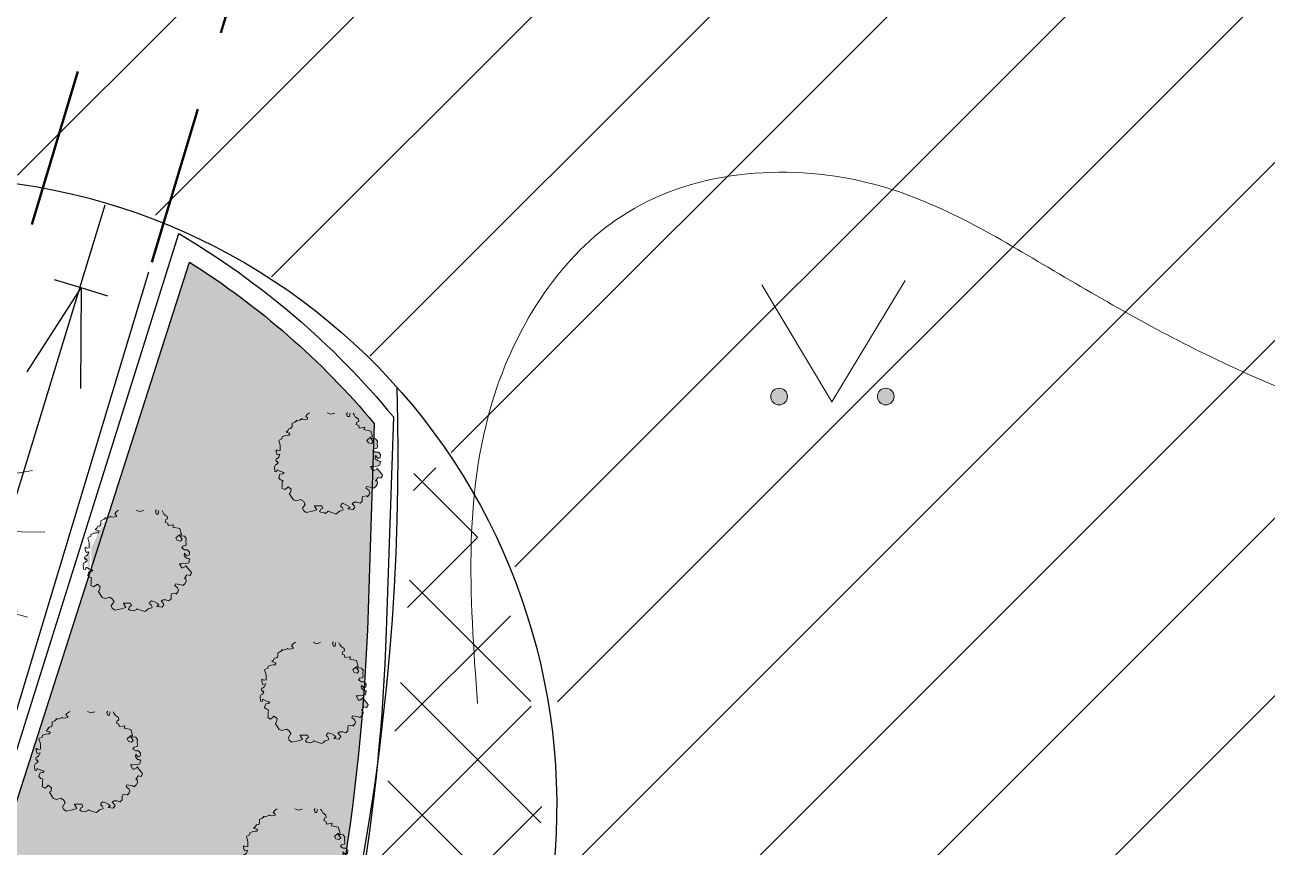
# Model space of a CAD drawing. Header units: millimetres. Extents: x 5637 to 6048, y 3385 to 3927.
# Drawn here: x 5829.9 to 5839.78, y 3687.51 to 3694.05 of the extents above; entities that cross this region are included whole.
import ezdxf

# ---------------------------------------------------------------- set-up
doc = ezdxf.new("R2010")
doc.units = ezdxf.units.MM
doc.linetypes.add('DASHEDX2', pattern=[38.099999999999994, 25.4, -12.7])
doc.layers.add('Contour Lines', color=253, linetype='Continuous')
doc.layers.add('trees old', color=116, linetype='Continuous')
doc.layers.add('dr', color=7, linetype='Continuous', lineweight=30, true_color=0x424d8a)
for name, color, linetype, lineweight in [('hatch', 253, 'Continuous', 13), ('road', 19, 'Continuous', 30), ('trees new', 7, 'Continuous', 20)]:
    doc.layers.add(name, color=color, linetype=linetype, lineweight=lineweight)
doc.layers.add('plants1', color=7, linetype='Continuous', true_color=0x89ee5d)
doc.styles.get("Standard").update_dxf_attribs({"font": 'arial.ttf'})
pattern_1 = [(45, (2816.368087035456, -1263.747613335156), (-0.7071067811865475, 0.7071067811865476), [])]
pattern_2 = [(45, (2816.368087035456, -1263.747613335156), (-0.4419417382415922, 0.4419417382415922), []), (135, (2816.368087035456, -1263.747613335156), (-0.4419417382415922, -0.4419417382415922), [])]

# ---------------------------------------------------------------- blocks, each defined once
blk = doc.blocks.new('LCCNDP03')
at = {"color": 0}
for p in [(-0.0941751509123514, 0.5128784620990025), (0.119837374692379, 0.4960964139100846), (0.0007915872735804, 0.4899971324113929), (-0.1994896073190609, 0.4570397120349153), (-0.2952287694253319, 0.4376425614932206), (0.1962364012408484, 0.4352242088211266), (0.3067061931372375, 0.390441111392233), (-0.3152544819004565, 0.3610872141856145), (-0.4456491639610089, 0.2844867481368467), (0.3595001270691278, 0.2487258862096324), (0.4314149981544166, 0.2157107127538929), (-0.4705690274628124, 0.1679187373448369), (0.4764629422540765, 0.1310953005600707), (0.4338925313630872, 0.118057763801267), (-0.517249895241699, 0.0821100361930354), (0.4193711094563325, 0.064961420040513), (0.3339119321707407, 0.0486862818925041), (-0.4714773766998394, 0.0175606217274055), (0.4705953019077249, 0.0046469734358623), (-0.4905711914897666, -0.0340680491030966), (-0.4712799069863431, -0.1761685817721464), (-0.4676683679159482, -0.0781118685833377), (-0.4628155689620077, -0.2111269056181172), (-0.4459991334934668, -0.1348815446400125), (-0.3882968937084545, -0.237748652367266), (-0.3872912133652001, -0.3189107721435661), (-0.3743246420984063, -0.2909921458655265), (-0.3570256608371792, -0.0707041204656087), (-0.3233525609246296, -0.3743233138086575), (-0.2864437703688139, -0.403474850880221), (-0.2445648689270679, -0.3669578571890359), (-0.2439169604046606, -0.2444040890545532), (-0.2094000358191786, -0.4093079212675262), (-0.1672386251801634, -0.2943989342098644), (-0.1671458265548045, -0.4590562396109714), (-0.1279863683850053, -0.4632898753342589), (-0.1108995019980873, -0.3119721348417368), (-0.08023342278687699, -0.3228444328238856), (-0.0596932460784674, -0.4233173872062018), (-0.0375273396449257, -0.4818671585463906), (-0.0099251735374835, -0.4468382794196143), (0.4879770195426369, -1.04437674871e-05), (0.3186093146922833, -0.0048017979568259), (0.0382107464274312, -0.3169939738405895), (0.1754728465708589, -0.2585285916331728), (0.1867214621912103, -0.3965506157046871), (0.1316759119197159, -0.3962663442410841), (0.0866744268223732, -0.4613556421367818), (0.275166018595328, -0.1475314903010605), (0.3436913544204892, -0.2678680551191328), (0.2936830052559006, -0.2908736724503311), (0.2804057348185573, -0.3688830593935564), (0.4315707900071544, -0.08490370540508001), (0.3959704277492356, -0.1268883171343961), (0.4169053256706923, -0.2032000489358586), (0.0111693860150655, -0.3278020711744575), (0.1007408508560859, -0.3089339944008526), (0.1823768244311179, -0.2675260307542213), (0.0935784046826321, -0.470353081257793), (0.2505139500508365, -0.206400064527222), (0.2172367666144005, -0.4252986730845691), (0.3005087952061478, -0.129721729302762), (0.3250206331398495, -0.3497743174877615), (0.3289542938201689, -0.0427165269094385), (0.4095847118765044, -0.2489268744914125), (0.4651661006072546, -0.1296289306774031)]:
    blk.add_line(p, (-0.0090029059731876, -0.0058595536021218), dxfattribs=at)
at = {"color": 0, "flags": 1}
for tag, p in [('SIZE', (0, 0)), ('ITEM', (0, -0.0700688742732072))]:
    blk.add_attdef(tag, p, '', height=0.0408735099927135, dxfattribs=at)
blk = doc.blocks.new('кк')
at = {"layer": 'trees new', "lineweight": 20}
h = blk.add_hatch(color=20, dxfattribs=at)
h.set_gradient(color1=(244, 26, 106), rotation=224.99999999999997, one_color=1, tint=1, name='SPHERICAL')
h.paths.add_polyline_path([(2711.980652448096, 4656.481864004756), (2711.988899109607, 4656.470868456075), (2711.999894658289, 4656.459872907395), (2712.016387981313, 4656.465370681735), (2712.019136868483, 4656.490110666267), (2712.00264354546, 4656.509352876457), (2711.980652448096, 4656.509352876457), (2711.958661350732, 4656.523097312309), (2711.966908012243, 4656.53684174816), (2711.991647996778, 4656.542339522498), (2711.994396883949, 4656.55608395835), (2711.991647996778, 4656.578075055711), (2711.994396883949, 4656.597317265901), (2711.980652448096, 4656.616559476093), (2711.961410237902, 4656.619308363263), (2711.942168027708, 4656.619308363263), (2711.961410237902, 4656.591819491562), (2711.94766580205, 4656.578075055711), (2711.922925817515, 4656.583572830052), (2711.911930268832, 4656.602815040241), (2711.939419140538, 4656.627555024773), (2711.955912463561, 4656.630303911943), (2711.94199968958, 4656.677807716138), (2711.887884116768, 4656.688780555493), (2711.893381891109, 4656.708022765685), (2711.84967892133, 4656.701213618474), (2711.846908070095, 4656.720609577121), (2711.826714766546, 4656.72926385007), (2711.832212540887, 4656.748506060258), (2711.845956976739, 4656.754003834598), (2711.843208089569, 4656.773246044791), (2711.818468105035, 4656.789739367812), (2711.810221443522, 4656.806232690833), (2711.801974782011, 4656.819977126683), (2711.777234797476, 4656.819977126683), (2711.774485910306, 4656.814479352341), (2711.771737023135, 4656.792488254981), (2711.757992587283, 4656.792488254981), (2711.755243700112, 4656.797986029322), (2711.749745925772, 4656.814479352341), (2711.757992587283, 4656.825474901022), (2711.74424815143, 4656.841968224044), (2711.719508166896, 4656.847465998384), (2711.711261505383, 4656.841968224044), (2711.700265956701, 4656.844717111215), (2711.686521520849, 4656.858461547065), (2711.667279310655, 4656.855712659895), (2711.656283761972, 4656.819977126683), (2711.623297115926, 4656.811730465172), (2711.595808244221, 4656.822726013852), (2711.59031046988, 4656.830972675363), (2711.560072711004, 4656.847465998384), (2711.546328275151, 4656.847465998384), (2711.529834952128, 4656.844717111215), (2711.529834952128, 4656.841968224044), (2711.540830500811, 4656.825474901022), (2711.543579387981, 4656.822726013852), (2711.518839403446, 4656.828223788194), (2711.510592741935, 4656.830972675363), (2711.496848306081, 4656.828223788194), (2711.483103870229, 4656.830972675363), (2711.477606095888, 4656.825474901022), (2711.463861660035, 4656.822726013852), (2711.458363885694, 4656.822726013852), (2711.455614998524, 4656.822726013852), (2711.4391216755, 4656.811730465172), (2711.433623901161, 4656.806232690833), (2711.425377239649, 4656.792488254981), (2711.4391216755, 4656.781492706301), (2711.4391216755, 4656.773246044791), (2711.411632803796, 4656.767748270451), (2711.392390593601, 4656.77049715762), (2711.395139480773, 4656.775994931961), (2711.375897270578, 4656.764999383279), (2711.356655060384, 4656.75950160894), (2711.348408398873, 4656.764999383279), (2711.348408398873, 4656.756752721769), (2711.33741285019, 4656.748506060258), (2711.33191507585, 4656.745757173089), (2711.315421752826, 4656.737510511578), (2711.315421752826, 4656.723766075729), (2711.315421752826, 4656.712770527049), (2711.312672865656, 4656.704523865537), (2711.304426204144, 4656.699026091197), (2711.290681768292, 4656.696277204027), (2711.279686219609, 4656.677034993836), (2711.268690670928, 4656.668788332324), (2711.293430655462, 4656.660541670816), (2711.298928429803, 4656.655043896475), (2711.296179542634, 4656.644048347795), (2711.282435106781, 4656.644048347795), (2711.265941783758, 4656.641299460623), (2711.238452912051, 4656.633052799114), (2711.238452912051, 4656.630303911944), (2711.235704024881, 4656.616559476093), (2711.213712927517, 4656.605563927413), (2711.210964040346, 4656.600066153072), (2711.219210701858, 4656.575326168542), (2711.221959589028, 4656.55883284552), (2711.221959589028, 4656.525846199477), (2711.221959589028, 4656.523097312309), (2711.205466266005, 4656.520348425138), (2711.188972942981, 4656.528595086649), (2711.188972942981, 4656.512101763628), (2711.191721830152, 4656.503855102118), (2711.197219604494, 4656.487361779097), (2711.219210701858, 4656.492859553437), (2711.210964040346, 4656.470868456075), (2711.199968491664, 4656.459872907395), (2711.188972942981, 4656.457124020226), (2711.186224055811, 4656.443379584373), (2711.191721830152, 4656.432384035694), (2711.197219604494, 4656.437881810034), (2711.205466266005, 4656.424137374184), (2711.191721830152, 4656.410392938332), (2711.18347516864, 4656.407644051163), (2711.175228507129, 4656.391150728143), (2711.1779773943, 4656.35541519493), (2711.191721830152, 4656.352666307761), (2711.197219604494, 4656.369159630782), (2711.224708476199, 4656.35541519493), (2711.252197347905, 4656.347168533421), (2711.241201799222, 4656.336172984738), (2711.219210701858, 4656.333424097569), (2711.210964040346, 4656.305935225867), (2711.210964040346, 4656.303186338699), (2711.224708476199, 4656.289441902847), (2711.243950686392, 4656.283944128507), (2711.238452912051, 4656.272948579826), (2711.238452912051, 4656.239961933784), (2711.235704024881, 4656.223468610764), (2711.257695122246, 4656.212473062084), (2711.276937332439, 4656.226217497934), (2711.285183993951, 4656.234464159443), (2711.309923978485, 4656.215221949255), (2711.304426204144, 4656.184984190382), (2711.293430655462, 4656.179486416042), (2711.318170639997, 4656.14100199566), (2711.326417301509, 4656.130006446979), (2711.351157286044, 4656.121759785468), (2711.38414393209, 4656.132755334149), (2711.406135029454, 4656.119010898299), (2711.419879465307, 4656.097019800937), (2711.397888367942, 4656.061284267726), (2711.406135029454, 4656.044790944704), (2711.428126126818, 4656.028297621683), (2711.477606095888, 4656.039293170365), (2711.513341629105, 4656.050288719045), (2711.493885937492, 4656.080526477916), (2711.494099418911, 4656.083275365086), (2711.551826049492, 4656.083275365086), (2711.560072711004, 4656.064033154897), (2711.543579387981, 4656.055786493385), (2711.535332726469, 4656.036544283194), (2711.549077162322, 4656.028297621683), (2711.571068259687, 4656.025548734515), (2711.579314921198, 4656.022799847344), (2711.598557131392, 4656.033795396024), (2711.604054905733, 4656.039293170365), (2711.623297115926, 4656.031046508855), (2711.63979043895, 4656.025548734515), (2711.664530423484, 4656.017302073002), (2711.678274859337, 4656.025548734515), (2711.69201929519, 4656.039293170365), (2711.700265956701, 4656.042042057534), (2711.719508166896, 4656.047539831876), (2711.722257054065, 4656.053037606215), (2711.714010392554, 4656.069530929236), (2711.700265956701, 4656.080526477916), (2711.705763731043, 4656.091522026598), (2711.716759279724, 4656.102517575277), (2711.741499264259, 4656.094270913768), (2711.760741474453, 4656.083275365086), (2711.777234797476, 4656.072279816406), (2711.760741474453, 4656.058535380556), (2711.801974782011, 4656.053037606215), (2711.815719217864, 4656.072279816406), (2711.810221443522, 4656.083275365086), (2711.7937281205, 4656.099768688107), (2711.810221443522, 4656.110764236788), (2711.832212540887, 4656.110764236788), (2711.856952525422, 4656.102517575277), (2711.873445848445, 4656.119010898299), (2711.873445848445, 4656.149248657168), (2711.876194735615, 4656.157495318681), (2711.911930268832, 4656.162993093022), (2711.914679156004, 4656.15474643151), (2711.928423591855, 4656.1739886417), (2711.933921366197, 4656.187733077551), (2711.925674704685, 4656.206975287743), (2711.90368360732, 4656.223468610764), (2711.909181381662, 4656.237213046614), (2711.955912463561, 4656.228966385103), (2711.966908012243, 4656.223468610764), (2711.983401335266, 4656.237213046614), (2711.994396883949, 4656.256455256804), (2711.991647996778, 4656.281195241336), (2711.980652448096, 4656.281195241336), (2711.999894658289, 4656.308684113038), (2712.021885755654, 4656.303186338699), (2712.032881304336, 4656.316930774547), (2712.035630191506, 4656.327926323228), (2712.021885755655, 4656.34441964625), (2712.00539243263, 4656.363661856441), (2711.994396883949, 4656.377406292291), (2711.991647996778, 4656.382904066631), (2711.988899109607, 4656.374657405122), (2711.966908012243, 4656.363661856441), (2711.958661350732, 4656.363661856441), (2711.939419140538, 4656.396648502481), (2711.955912463561, 4656.396648502481), (2711.991647996778, 4656.399397389652), (2712.013639094142, 4656.404895163992), (2712.016387981313, 4656.415890712673), (2712.016387981313, 4656.432384035694), (2712.024634642824, 4656.435132922864), (2712.00264354546, 4656.440630697205), (2711.997145771119, 4656.440630697205), (2711.980652448096, 4656.457124020226), (2711.977903560926, 4656.465370681735)])
edge = h.paths.add_edge_path()
edge.add_line((2711.243950686392, 4656.283944128507), (2711.238452912051, 4656.272948579826))
edge.add_line((2711.238452912051, 4656.272948579826), (2711.238452912051, 4656.239961933784))
edge.add_line((2711.529834952128, 4656.844717111215), (2711.529834952128, 4656.841968224044))
edge.add_line((2711.546328275151, 4656.847465998384), (2711.529834952128, 4656.844717111214))
edge.add_line((2711.560072711004, 4656.847465998384), (2711.546328275152, 4656.847465998384))
edge.add_line((2711.59031046988, 4656.830972675363), (2711.560072711004, 4656.847465998384))
edge.add_line((2711.595808244221, 4656.822726013852), (2711.59031046988, 4656.830972675364))
edge.add_line((2711.623297115926, 4656.811730465172), (2711.595808244221, 4656.822726013852))
edge.add_line((2711.510592741935, 4656.830972675363), (2711.496848306082, 4656.828223788193))
edge.add_line((2711.518839403446, 4656.828223788194), (2711.510592741935, 4656.830972675364))
edge.add_line((2711.543579387981, 4656.822726013852), (2711.518839403446, 4656.828223788194))
edge.add_line((2711.540830500811, 4656.825474901022), (2711.543579387981, 4656.822726013852))
edge.add_line((2711.529834952128, 4656.841968224044), (2711.540830500811, 4656.825474901022))
edge.add_line((2711.455614998524, 4656.822726013852), (2711.4391216755, 4656.811730465172))
edge.add_line((2711.4391216755, 4656.811730465172), (2711.433623901161, 4656.806232690833))
edge.add_line((2711.433623901161, 4656.806232690833), (2711.425377239649, 4656.792488254982))
edge.add_line((2711.425377239649, 4656.792488254981), (2711.4391216755, 4656.781492706301))
edge.add_line((2711.4391216755, 4656.781492706301), (2711.4391216755, 4656.773246044791))
edge.add_line((2711.4391216755, 4656.773246044791), (2711.411632803796, 4656.767748270451))
edge.add_line((2711.411632803796, 4656.767748270451), (2711.392390593602, 4656.77049715762))
edge.add_line((2711.392390593601, 4656.77049715762), (2711.395139480773, 4656.775994931961))
edge.add_line((2711.395139480773, 4656.775994931961), (2711.375897270578, 4656.764999383279))
edge.add_line((2711.375897270578, 4656.764999383279), (2711.356655060384, 4656.75950160894))
edge.add_line((2711.348408398873, 4656.764999383279), (2711.348408398873, 4656.756752721769))
edge.add_line((2711.348408398873, 4656.756752721769), (2711.33741285019, 4656.74850606026))
edge.add_line((2711.33741285019, 4656.748506060258), (2711.331915075849, 4656.745757173089))
edge.add_line((2711.33191507585, 4656.745757173089), (2711.315421752826, 4656.73751051158))
edge.add_line((2711.315421752826, 4656.737510511578), (2711.315421752826, 4656.723766075728))
edge.add_line((2711.315421752826, 4656.723766075729), (2711.315421752826, 4656.712770527049))
edge.add_line((2711.315421752826, 4656.712770527049), (2711.312672865656, 4656.704523865537))
edge.add_line((2711.312672865656, 4656.704523865537), (2711.304426204144, 4656.699026091197))
edge.add_line((2711.304426204144, 4656.699026091197), (2711.290681768292, 4656.696277204027))
edge.add_line((2711.290681768292, 4656.696277204027), (2711.279686219609, 4656.677034993836))
edge.add_line((2711.279686219609, 4656.677034993836), (2711.268690670928, 4656.668788332324))
edge.add_line((2711.477606095888, 4656.825474901022), (2711.463861660035, 4656.822726013852))
edge.add_line((2711.463861660035, 4656.822726013852), (2711.458363885694, 4656.822726013852))
edge.add_line((2711.458363885694, 4656.822726013852), (2711.455614998524, 4656.822726013852))
edge.add_line((2711.356655060384, 4656.75950160894), (2711.348408398873, 4656.764999383279))
edge.add_line((2711.483103870229, 4656.830972675363), (2711.477606095888, 4656.825474901022))
edge.add_line((2711.293430655462, 4656.660541670816), (2711.298928429803, 4656.655043896475))
edge.add_line((2711.268690670928, 4656.668788332324), (2711.293430655462, 4656.660541670816))
edge.add_line((2711.282435106781, 4656.644048347795), (2711.265941783758, 4656.641299460623))
edge.add_line((2711.296179542634, 4656.644048347795), (2711.282435106781, 4656.644048347795))
edge.add_line((2711.298928429803, 4656.655043896475), (2711.296179542634, 4656.644048347795))
edge.add_line((2711.18347516864, 4656.407644051163), (2711.175228507129, 4656.391150728143))
edge.add_line((2711.175228507129, 4656.391150728143), (2711.1779773943, 4656.355415194931))
edge.add_line((2711.191721830152, 4656.410392938332), (2711.18347516864, 4656.407644051163))
edge.add_line((2711.1779773943, 4656.35541519493), (2711.191721830152, 4656.35266630776))
edge.add_line((2711.191721830152, 4656.352666307761), (2711.197219604494, 4656.369159630782))
edge.add_line((2711.197219604494, 4656.369159630782), (2711.224708476199, 4656.355415194931))
edge.add_line((2711.241201799222, 4656.336172984738), (2711.219210701858, 4656.333424097569))
edge.add_line((2711.219210701858, 4656.333424097569), (2711.210964040346, 4656.305935225867))
edge.add_line((2711.210964040346, 4656.305935225867), (2711.210964040346, 4656.303186338699))
edge.add_line((2711.210964040346, 4656.303186338699), (2711.224708476199, 4656.289441902847))
edge.add_line((2711.205466266005, 4656.424137374184), (2711.191721830152, 4656.410392938332))
edge.add_line((2711.197219604494, 4656.437881810034), (2711.205466266005, 4656.424137374182))
edge.add_line((2711.191721830152, 4656.432384035694), (2711.197219604494, 4656.437881810034))
edge.add_line((2711.186224055811, 4656.443379584373), (2711.191721830152, 4656.432384035694))
edge.add_line((2711.188972942981, 4656.457124020226), (2711.186224055811, 4656.443379584375))
edge.add_line((2711.199968491664, 4656.459872907395), (2711.188972942981, 4656.457124020223))
edge.add_line((2711.210964040346, 4656.470868456075), (2711.199968491664, 4656.459872907395))
edge.add_line((2711.219210701858, 4656.492859553437), (2711.210964040346, 4656.470868456075))
edge.add_line((2711.197219604494, 4656.487361779097), (2711.219210701858, 4656.492859553437))
edge.add_line((2711.191721830152, 4656.503855102118), (2711.197219604494, 4656.487361779097))
edge.add_line((2711.188972942981, 4656.512101763628), (2711.191721830152, 4656.503855102118))
edge.add_line((2711.188972942981, 4656.528595086649), (2711.188972942981, 4656.512101763628))
edge.add_line((2711.205466266005, 4656.520348425138), (2711.188972942981, 4656.528595086649))
edge.add_line((2711.221959589028, 4656.523097312309), (2711.205466266005, 4656.520348425138))
edge.add_line((2711.221959589028, 4656.525846199477), (2711.221959589028, 4656.523097312309))
edge.add_line((2711.221959589028, 4656.55883284552), (2711.221959589028, 4656.525846199477))
edge.add_line((2711.219210701858, 4656.575326168542), (2711.221959589028, 4656.55883284552))
edge.add_line((2711.210964040346, 4656.600066153072), (2711.219210701858, 4656.575326168542))
edge.add_line((2711.213712927517, 4656.605563927413), (2711.210964040346, 4656.600066153072))
edge.add_line((2711.235704024881, 4656.616559476093), (2711.213712927517, 4656.605563927413))
edge.add_line((2711.238452912051, 4656.630303911944), (2711.235704024881, 4656.616559476093))
edge.add_line((2711.224708476199, 4656.35541519493), (2711.252197347905, 4656.347168533421))
edge.add_line((2711.252197347905, 4656.347168533421), (2711.241201799222, 4656.336172984738))
edge.add_line((2711.238452912051, 4656.633052799114), (2711.238452912051, 4656.630303911944))
edge.add_line((2711.265941783758, 4656.641299460623), (2711.238452912052, 4656.633052799114))
edge.add_line((2711.496848306081, 4656.828223788194), (2711.483103870229, 4656.830972675364))
edge.add_line((2711.571068259687, 4656.025548734515), (2711.579314921198, 4656.022799847344))
edge.add_line((2711.579314921198, 4656.022799847344), (2711.598557131392, 4656.033795396024))
edge.add_line((2711.598557131392, 4656.033795396024), (2711.604054905733, 4656.039293170365))
edge.add_line((2711.549077162322, 4656.028297621683), (2711.571068259687, 4656.025548734515))
edge.add_line((2711.535332726469, 4656.036544283194), (2711.549077162322, 4656.028297621683))
edge.add_line((2711.543579387981, 4656.055786493385), (2711.535332726469, 4656.036544283193))
edge.add_line((2711.560072711004, 4656.064033154897), (2711.543579387981, 4656.055786493386))
edge.add_line((2711.551826049492, 4656.083275365086), (2711.560072711004, 4656.064033154897))
edge.add_line((2711.257695122246, 4656.212473062084), (2711.276937332439, 4656.226217497934))
edge.add_line((2711.276937332439, 4656.226217497934), (2711.285183993951, 4656.234464159443))
edge.add_line((2711.285183993951, 4656.234464159443), (2711.309923978485, 4656.215221949255))
edge.add_line((2711.309923978485, 4656.215221949255), (2711.304426204144, 4656.184984190382))
edge.add_line((2711.304426204144, 4656.184984190382), (2711.293430655462, 4656.179486416042))
edge.add_line((2711.293430655462, 4656.179486416042), (2711.318170639997, 4656.14100199566))
edge.add_line((2711.318170639997, 4656.14100199566), (2711.326417301509, 4656.130006446979))
edge.add_line((2711.406135029454, 4656.044790944704), (2711.428126126819, 4656.028297621683))
edge.add_line((2711.397888367942, 4656.061284267726), (2711.406135029454, 4656.044790944704))
edge.add_line((2711.419879465307, 4656.097019800937), (2711.397888367943, 4656.061284267726))
edge.add_line((2711.406135029454, 4656.119010898299), (2711.419879465307, 4656.097019800937))
edge.add_line((2711.38414393209, 4656.132755334149), (2711.406135029454, 4656.119010898299))
edge.add_line((2711.351157286044, 4656.121759785468), (2711.38414393209, 4656.132755334149))
edge.add_line((2711.326417301509, 4656.130006446979), (2711.351157286044, 4656.121759785468))
edge.add_line((2711.428126126818, 4656.028297621683), (2711.477606095888, 4656.039293170365))
edge.add_line((2711.238452912051, 4656.239961933784), (2711.235704024881, 4656.223468610764))
edge.add_line((2711.235704024881, 4656.223468610764), (2711.257695122246, 4656.212473062084))
edge.add_line((2711.513341629105, 4656.050288719045), (2711.493885937492, 4656.080526477916))
edge.add_line((2711.493885937492, 4656.080526477916), (2711.494099418912, 4656.083275365088))
edge.add_line((2711.494099418911, 4656.083275365086), (2711.551826049492, 4656.083275365086))
edge.add_line((2711.477606095888, 4656.039293170365), (2711.513341629105, 4656.050288719045))
edge.add_line((2711.224708476199, 4656.289441902847), (2711.243950686392, 4656.283944128507))
at = {"layer": 'trees new', "color": 6, "lineweight": 20}
for p, q in [((2711.433623901161, 4656.806232690833), (2711.425377239649, 4656.792488254981)), ((2711.4391216755, 4656.811730465172), (2711.433623901161, 4656.806232690833)), ((2711.455614998524, 4656.822726013852), (2711.4391216755, 4656.811730465172)), ((2711.623297115926, 4656.811730465172), (2711.595808244221, 4656.822726013852)), ((2711.656283761972, 4656.819977126683), (2711.623297115926, 4656.811730465172)), ((2711.749745925772, 4656.814479352341), (2711.757992587283, 4656.825474901022)), ((2711.755243700112, 4656.797986029322), (2711.749745925772, 4656.814479352341)), ((2711.774485910306, 4656.814479352341), (2711.771737023135, 4656.792488254981)), ((2711.777234797476, 4656.819977126683), (2711.774485910306, 4656.814479352341)), ((2711.810221443522, 4656.806232690832), (2711.801974782011, 4656.819977126683)), ((2711.818468105035, 4656.789739367812), (2711.810221443522, 4656.806232690832)), ((2711.312672865656, 4656.704523865537), (2711.304426204144, 4656.699026091197)), ((2711.315421752826, 4656.712770527049), (2711.312672865656, 4656.704523865537)), ((2711.33191507585, 4656.745757173089), (2711.315421752826, 4656.737510511578)), ((2711.315421752826, 4656.737510511578), (2711.315421752826, 4656.723766075729)), ((2711.315421752826, 4656.723766075729), (2711.315421752826, 4656.712770527049)), ((2711.33741285019, 4656.748506060258), (2711.33191507585, 4656.745757173089)), ((2711.348408398873, 4656.756752721769), (2711.33741285019, 4656.748506060258)), ((2711.356655060384, 4656.75950160894), (2711.348408398873, 4656.764999383279)), ((2711.348408398873, 4656.764999383279), (2711.348408398873, 4656.756752721769)), ((2711.375897270578, 4656.764999383279), (2711.356655060384, 4656.75950160894)), ((2711.395139480773, 4656.775994931961), (2711.375897270578, 4656.764999383279)), ((2711.392390593601, 4656.77049715762), (2711.395139480773, 4656.775994931961)), ((2711.411632803796, 4656.767748270451), (2711.392390593601, 4656.77049715762)), ((2711.4391216755, 4656.773246044791), (2711.411632803796, 4656.767748270451)), ((2711.425377239649, 4656.792488254981), (2711.4391216755, 4656.781492706301)), ((2711.4391216755, 4656.781492706301), (2711.4391216755, 4656.773246044791)), ((2711.757992587283, 4656.792488254981), (2711.755243700112, 4656.797986029322)), ((2711.771737023135, 4656.792488254981), (2711.757992587283, 4656.792488254981)), ((2711.843208089569, 4656.773246044791), (2711.818468105035, 4656.789739367812)), ((2711.826714766546, 4656.72926385007), (2711.832212540887, 4656.748506060258)), ((2711.845956976739, 4656.721017188558), (2711.826714766546, 4656.72926385007)), ((2711.832212540887, 4656.748506060258), (2711.845956976739, 4656.754003834598)), ((2711.845956976739, 4656.754003834598), (2711.843208089569, 4656.773246044791)), ((2711.84967892133, 4656.701213618474), (2711.846930034159, 4656.720455828664)), ((2711.893381891109, 4656.708022765685), (2711.84967892133, 4656.701213618474)), ((2711.887884116768, 4656.688780555493), (2711.893381891109, 4656.708022765685)), ((2711.213712927517, 4656.605563927413), (2711.210964040346, 4656.600066153072)), ((2711.235704024881, 4656.616559476093), (2711.213712927517, 4656.605563927413)), ((2711.238452912051, 4656.630303911944), (2711.235704024881, 4656.616559476093)), ((2711.265941783758, 4656.641299460623), (2711.238452912051, 4656.633052799114)), ((2711.238452912051, 4656.633052799114), (2711.238452912051, 4656.630303911944)), ((2711.282435106781, 4656.644048347795), (2711.265941783758, 4656.641299460623)), ((2711.279686219609, 4656.677034993836), (2711.268690670928, 4656.668788332324)), ((2711.268690670928, 4656.668788332324), (2711.293430655462, 4656.660541670816)), ((2711.290681768292, 4656.696277204027), (2711.279686219609, 4656.677034993836)), ((2711.296179542634, 4656.644048347795), (2711.282435106781, 4656.644048347795)), ((2711.304426204144, 4656.699026091197), (2711.290681768292, 4656.696277204027)), ((2711.293430655462, 4656.660541670816), (2711.298928429803, 4656.655043896475)), ((2711.298928429803, 4656.655043896475), (2711.296179542634, 4656.644048347795)), ((2711.94199968958, 4656.677807716138), (2711.887884116768, 4656.688780555493)), ((2711.911930268832, 4656.602815040241), (2711.939419140538, 4656.627555024773)), ((2711.939419140538, 4656.627555024773), (2711.955912463561, 4656.630303911943)), ((2711.955912463561, 4656.630303911943), (2711.94199968958, 4656.677807716138)), ((2711.942168027708, 4656.619308363263), (2711.961410237902, 4656.591819491562)), ((2711.961410237902, 4656.619308363263), (2711.942168027708, 4656.619308363263)), ((2711.980652448096, 4656.616559476093), (2711.961410237902, 4656.619308363263)), ((2711.994396883949, 4656.597317265901), (2711.980652448096, 4656.616559476093)), ((2711.205466266005, 4656.520348425138), (2711.188972942981, 4656.528595086649)), ((2711.188972942981, 4656.528595086649), (2711.188972942981, 4656.512101763628)), ((2711.188972942981, 4656.512101763628), (2711.191721830152, 4656.503855102118)), ((2711.221959589028, 4656.523097312309), (2711.205466266005, 4656.520348425138)), ((2711.210964040346, 4656.600066153072), (2711.219210701858, 4656.575326168542)), ((2711.219210701858, 4656.575326168542), (2711.221959589028, 4656.55883284552)), ((2711.221959589028, 4656.55883284552), (2711.221959589028, 4656.525846199477)), ((2711.221959589028, 4656.525846199477), (2711.221959589028, 4656.523097312309)), ((2711.922925817515, 4656.583572830052), (2711.911930268832, 4656.602815040241)), ((2711.94766580205, 4656.578075055711), (2711.922925817515, 4656.583572830052)), ((2711.961410237902, 4656.591819491562), (2711.94766580205, 4656.578075055711)), ((2711.958661350732, 4656.523097312309), (2711.966908012243, 4656.53684174816)), ((2711.980652448096, 4656.509352876457), (2711.958661350732, 4656.523097312309)), ((2711.966908012243, 4656.53684174816), (2711.991647996778, 4656.542339522498)), ((2712.00264354546, 4656.509352876457), (2711.980652448096, 4656.509352876457)), ((2711.991647996778, 4656.578075055711), (2711.994396883949, 4656.597317265901)), ((2711.994396883949, 4656.55608395835), (2711.991647996778, 4656.578075055711)), ((2711.991647996778, 4656.542339522498), (2711.994396883949, 4656.55608395835)), ((2712.019136868483, 4656.490110666267), (2712.00264354546, 4656.509352876457)), ((2711.18347516864, 4656.407644051163), (2711.175228507129, 4656.391150728143)), ((2711.191721830152, 4656.410392938332), (2711.18347516864, 4656.407644051163)), ((2711.188972942981, 4656.457124020226), (2711.186224055811, 4656.443379584373)), ((2711.186224055811, 4656.443379584373), (2711.191721830152, 4656.432384035694)), ((2711.199968491664, 4656.459872907395), (2711.188972942981, 4656.457124020226)), ((2711.191721830152, 4656.503855102118), (2711.197219604494, 4656.487361779097)), ((2711.191721830152, 4656.432384035694), (2711.197219604494, 4656.437881810034)), ((2711.205466266005, 4656.424137374184), (2711.191721830152, 4656.410392938332)), ((2711.197219604494, 4656.487361779097), (2711.219210701858, 4656.492859553437)), ((2711.197219604494, 4656.437881810034), (2711.205466266005, 4656.424137374184)), ((2711.210964040346, 4656.470868456075), (2711.199968491664, 4656.459872907395)), ((2711.219210701858, 4656.492859553437), (2711.210964040346, 4656.470868456075)), ((2711.977903560926, 4656.465370681735), (2711.980652448096, 4656.481864004756)), ((2711.980652448096, 4656.457124020226), (2711.977903560926, 4656.465370681735)), ((2711.980652448096, 4656.481864004756), (2711.988899109607, 4656.470868456076)), ((2711.997145771119, 4656.440630697205), (2711.980652448096, 4656.457124020226)), ((2711.988899109607, 4656.470868456076), (2711.999894658289, 4656.459872907395)), ((2712.00264354546, 4656.440630697205), (2711.997145771119, 4656.440630697205)), ((2711.999894658289, 4656.459872907395), (2712.016387981313, 4656.465370681735)), ((2712.024634642824, 4656.435132922864), (2712.00264354546, 4656.440630697205)), ((2712.013639094142, 4656.404895163992), (2712.016387981313, 4656.415890712673)), ((2712.016387981313, 4656.465370681735), (2712.019136868483, 4656.490110666267)), ((2712.016387981313, 4656.432384035694), (2712.024634642824, 4656.435132922864)), ((2712.016387981313, 4656.415890712673), (2712.016387981313, 4656.432384035694)), ((2711.175228507129, 4656.391150728143), (2711.1779773943, 4656.35541519493)), ((2711.1779773943, 4656.35541519493), (2711.191721830152, 4656.352666307761)), ((2711.191721830152, 4656.352666307761), (2711.197219604494, 4656.369159630782)), ((2711.197219604494, 4656.369159630782), (2711.224708476199, 4656.35541519493)), ((2711.219210701858, 4656.333424097569), (2711.210964040346, 4656.305935225867)), ((2711.241201799222, 4656.336172984738), (2711.219210701858, 4656.333424097569)), ((2711.224708476199, 4656.35541519493), (2711.252197347905, 4656.347168533421)), ((2711.252197347905, 4656.347168533421), (2711.241201799222, 4656.336172984738)), ((2711.958661350732, 4656.363661856441), (2711.939419140538, 4656.396648502481)), ((2711.939419140538, 4656.396648502481), (2711.955912463561, 4656.396648502481)), ((2711.955912463561, 4656.396648502481), (2711.991647996778, 4656.399397389652)), ((2711.966908012243, 4656.363661856441), (2711.958661350732, 4656.363661856441)), ((2711.988899109607, 4656.374657405122), (2711.966908012243, 4656.363661856441)), ((2711.980652448096, 4656.281195241336), (2711.999894658289, 4656.308684113038)), ((2711.991647996778, 4656.382904066631), (2711.988899109607, 4656.374657405122)), ((2711.991647996778, 4656.399397389652), (2712.013639094142, 4656.404895163992)), ((2711.994396883949, 4656.377406292291), (2711.991647996778, 4656.382904066631)), ((2712.00539243263, 4656.363661856441), (2711.994396883949, 4656.377406292291)), ((2711.999894658289, 4656.308684113038), (2712.021885755654, 4656.303186338699)), ((2712.021885755654, 4656.34441964625), (2712.00539243263, 4656.363661856441)), ((2712.035630191506, 4656.327926323228), (2712.021885755654, 4656.34441964625)), ((2712.021885755654, 4656.303186338699), (2712.032881304336, 4656.316930774547)), ((2712.032881304336, 4656.316930774547), (2712.035630191506, 4656.327926323228)), ((2711.210964040346, 4656.305935225867), (2711.210964040346, 4656.303186338699)), ((2711.210964040346, 4656.303186338699), (2711.224708476199, 4656.289441902847)), ((2711.224708476199, 4656.289441902847), (2711.243950686392, 4656.283944128507)), ((2711.238452912051, 4656.239961933784), (2711.235704024881, 4656.223468610764)), ((2711.235704024881, 4656.223468610764), (2711.257695122246, 4656.212473062084)), ((2711.243950686392, 4656.283944128507), (2711.238452912051, 4656.272948579826)), ((2711.238452912051, 4656.272948579826), (2711.238452912051, 4656.239961933784)), ((2711.257695122246, 4656.212473062084), (2711.276937332439, 4656.226217497934)), ((2711.276937332439, 4656.226217497934), (2711.285183993951, 4656.234464159443)), ((2711.285183993951, 4656.234464159443), (2711.309923978485, 4656.215221949255)), ((2711.309923978485, 4656.215221949255), (2711.304426204144, 4656.184984190382)), ((2711.90368360732, 4656.223468610764), (2711.909181381662, 4656.237213046614)), ((2711.925674704685, 4656.206975287743), (2711.90368360732, 4656.223468610764)), ((2711.909181381662, 4656.237213046614), (2711.955912463561, 4656.228966385103)), ((2711.955912463561, 4656.228966385103), (2711.966908012243, 4656.223468610764)), ((2711.966908012243, 4656.223468610764), (2711.983401335266, 4656.237213046614)), ((2711.991647996778, 4656.281195241336), (2711.980652448096, 4656.281195241336)), ((2711.983401335266, 4656.237213046614), (2711.994396883949, 4656.256455256804)), ((2711.994396883949, 4656.256455256804), (2711.991647996778, 4656.281195241336)), ((2711.304426204144, 4656.184984190382), (2711.293430655462, 4656.179486416042)), ((2711.293430655462, 4656.179486416042), (2711.318170639997, 4656.14100199566)), ((2711.318170639997, 4656.14100199566), (2711.326417301509, 4656.130006446979)), ((2711.326417301509, 4656.130006446979), (2711.351157286044, 4656.121759785468)), ((2711.351157286044, 4656.121759785468), (2711.38414393209, 4656.132755334149)), ((2711.38414393209, 4656.132755334149), (2711.406135029454, 4656.119010898299)), ((2711.406135029454, 4656.119010898299), (2711.419879465307, 4656.097019800937)), ((2711.7937281205, 4656.099768688107), (2711.810221443522, 4656.110764236788)), ((2711.810221443522, 4656.110764236788), (2711.832212540887, 4656.110764236788)), ((2711.832212540887, 4656.110764236788), (2711.856952525422, 4656.102517575277)), ((2711.856952525422, 4656.102517575277), (2711.873445848445, 4656.119010898299)), ((2711.873445848445, 4656.149248657168), (2711.876194735615, 4656.157495318681)), ((2711.873445848445, 4656.119010898299), (2711.873445848445, 4656.149248657168)), ((2711.876194735615, 4656.157495318681), (2711.911930268832, 4656.162993093022)), ((2711.911930268832, 4656.162993093022), (2711.914679156004, 4656.15474643151)), ((2711.914679156004, 4656.15474643151), (2711.928423591855, 4656.1739886417)), ((2711.933921366197, 4656.187733077551), (2711.925674704685, 4656.206975287743)), ((2711.928423591855, 4656.1739886417), (2711.933921366197, 4656.187733077551)), ((2711.419879465307, 4656.097019800937), (2711.397888367942, 4656.061284267726)), ((2711.397888367942, 4656.061284267726), (2711.406135029454, 4656.044790944704)), ((2711.406135029454, 4656.044790944704), (2711.428126126818, 4656.028297621683)), ((2711.428126126818, 4656.028297621683), (2711.477606095888, 4656.039293170365)), ((2711.477606095888, 4656.039293170365), (2711.513341629105, 4656.050288719045)), ((2711.493885937492, 4656.080526477916), (2711.494099418911, 4656.083275365086)), ((2711.513341629105, 4656.050288719045), (2711.493885937492, 4656.080526477916)), ((2711.494099418911, 4656.083275365086), (2711.551826049492, 4656.083275365086)), ((2711.543579387981, 4656.055786493385), (2711.535332726469, 4656.036544283194)), ((2711.535332726469, 4656.036544283194), (2711.549077162322, 4656.028297621683)), ((2711.560072711004, 4656.064033154897), (2711.543579387981, 4656.055786493385)), ((2711.549077162322, 4656.028297621683), (2711.571068259687, 4656.025548734515)), ((2711.551826049492, 4656.083275365086), (2711.560072711004, 4656.064033154897)), ((2711.571068259687, 4656.025548734515), (2711.579314921198, 4656.022799847344)), ((2711.579314921198, 4656.022799847344), (2711.598557131392, 4656.033795396024)), ((2711.598557131392, 4656.033795396024), (2711.604054905733, 4656.039293170365)), ((2711.604054905733, 4656.039293170365), (2711.623297115926, 4656.031046508855)), ((2711.623297115926, 4656.031046508855), (2711.63979043895, 4656.025548734515)), ((2711.63979043895, 4656.025548734515), (2711.664530423484, 4656.017302073002)), ((2711.664530423484, 4656.017302073002), (2711.678274859337, 4656.025548734515)), ((2711.678274859337, 4656.025548734515), (2711.69201929519, 4656.039293170365)), ((2711.69201929519, 4656.039293170365), (2711.700265956701, 4656.042042057534)), ((2711.700265956701, 4656.080526477916), (2711.705763731043, 4656.091522026598)), ((2711.714010392554, 4656.069530929236), (2711.700265956701, 4656.080526477916)), ((2711.700265956701, 4656.042042057534), (2711.719508166896, 4656.047539831876)), ((2711.705763731043, 4656.091522026598), (2711.716759279724, 4656.102517575277)), ((2711.722257054065, 4656.053037606215), (2711.714010392554, 4656.069530929236)), ((2711.716759279724, 4656.102517575277), (2711.741499264259, 4656.094270913768)), ((2711.719508166896, 4656.047539831876), (2711.722257054065, 4656.053037606215)), ((2711.741499264259, 4656.094270913768), (2711.760741474453, 4656.083275365086)), ((2711.760741474453, 4656.083275365086), (2711.777234797476, 4656.072279816406)), ((2711.777234797476, 4656.072279816406), (2711.760741474453, 4656.058535380556)), ((2711.760741474453, 4656.058535380556), (2711.801974782011, 4656.053037606215)), ((2711.810221443522, 4656.083275365086), (2711.7937281205, 4656.099768688107)), ((2711.801974782011, 4656.053037606215), (2711.815719217864, 4656.072279816406)), ((2711.815719217864, 4656.072279816406), (2711.810221443522, 4656.083275365086))]:
    blk.add_line(p, q, dxfattribs=at)

msp = doc.modelspace()

# ---------------------------------------------------------------- hatches: boundary and pattern name
at = {"layer": 'hatch'}
h = msp.add_hatch(dxfattribs=at)
h.set_pattern_fill('ANSI31', color=256, scale=8, style=0)
h.set_pattern_definition(pattern_1)
edge = h.paths.add_edge_path()
edge.add_line((5681.717861684403, 3662.745191514314), (5708.379865006555, 3664.933696125369))
edge.add_arc((5713.219451810619, 3667.17930233383), 5.335198935143152, 204.8916696377363, 275.5225228936467)
edge.add_line((5713.732895531978, 3661.868867019984), (5818.562221441009, 3671.059198216096))
edge.add_arc((5814.821388273876, 3690.234135739634), 19.536429095818, 281.0391611141656, 345.4536598214534)
edge.add_arc((5828.917889487164, 3687.612558022211), 5.328594534298682, 334.6044276593299, 439.8121842158608)
edge.add_line((5829.860387003382, 3692.857137904612), (5821.196507745697, 3693.927754127494))
edge.add_line((5821.196507745697, 3693.927754127494), (5821.163350462273, 3698.626387211156))
edge.add_line((5821.163350462273, 3698.626387211156), (5822.751366257406, 3698.670462603363))
edge.add_arc((5822.674333306773, 3701.4459238352), 2.776530051145117, 271.5898367040771, 361.9955133681444)
edge.add_arc((5787.811571715565, 3700.231222676223), 37.66044675599677, 1.995513368169515, 27.74712978629988)
edge.add_line((5821.141479896906, 3717.764803898685), (5815.110825150305, 3730.65299214686))
edge.add_arc((5808.837259289391, 3727.717458539754), 6.926397777319866, 25.07588376820942, 80.91015836691298)
edge.add_line((5809.931512384694, 3734.556873451359), (5816.865769117916, 3735.208438654118))
edge.add_line((5816.865769117917, 3735.208438654118), (5822.085935056275, 3738.738563963288))
edge.add_arc((5826.046805171409, 3735.447178750425), 5.149923173059109, 140.2742559053538, 208.703020703038)
edge.add_line((5821.529700208637, 3732.973826482002), (5832.00401448334, 3711.476217043873))
edge.add_line((5832.004014483341, 3711.476217043873), (5839.078029451141, 3695.80300683227))
edge.add_line((5839.078029451141, 3695.80300683227), (5843.714293465897, 3685.869731374647))
edge.add_line((5843.714293465898, 3685.869731374647), (5839.001609059736, 3683.44475911684))
edge.add_arc((5812.027927061039, 3691.912843182266), 28.27168138448803, 321.43496505600103, 342.5709057577431, ccw=False)
edge.add_arc((5815.073760319658, 3690.732322132294), 25.173118441348, 273.78629758692523, 319.2135797684263, ccw=False)
edge.add_line((5816.736074044711, 3665.614149325706), (5796.146508893662, 3663.794321092394))
edge.add_line((5796.146508893662, 3663.794321092394), (5694.835238285186, 3654.876884714992))
edge.add_line((5694.835238285186, 3654.876884714992), (5688.623693831469, 3654.401556767669))
edge.add_line((5688.623693831469, 3654.401556767669), (5675.284786681259, 3653.371729471557))
edge.add_line((5675.284786681259, 3653.371729471557), (5681.717861684403, 3662.745191514314))
h = msp.add_hatch(dxfattribs=at)
h.set_pattern_fill('ANSI37', color=256, scale=5, style=0)
h.set_pattern_definition(pattern_2)
edge = h.paths.add_edge_path()
edge.add_line((5825.959053580189, 3727.530499906444), (5824.661271036153, 3726.848311138947))
edge.add_line((5824.661271036153, 3726.848311138947), (5824.63314062809, 3726.829889568555))
edge.add_line((5824.63314062809, 3726.829889568555), (5832.542494016093, 3710.893670026032))
edge.add_arc((5842.826078555523, 3718.231403186785), 12.63306925960654, 215.5093179324882, 246.4014267719176)
edge.add_line((5837.768729776602, 3706.654803416284), (5873.945561932365, 3691.475945348676))
edge.add_arc((5876.095062093929, 3696.598999152675), 5.555720585416865, 247.2383456158487, 292.4085294823359)
edge.add_line((5878.212947265913, 3691.462794949031), (5912.267618998287, 3707.342749178459))
edge.add_line((5912.267618998287, 3707.342749178459), (5953.931447624908, 3618.863354650925))
edge.add_arc((5958.321393630279, 3620.930524742047), 4.852300291172281, 205.2151533982972, 299.502572774548)
edge.add_line((5960.710970249145, 3616.70740484104), (5960.013778847204, 3617.926752416717))
edge.add_arc((5958.430201939497, 3620.892182022974), 3.361768667276439, 202.8338354592099, 298.1027807447187, ccw=False)
edge.add_line((5955.331881140284, 3619.587614356106), (5955.380236449417, 3619.719477158678))
edge.add_line((5955.380236449416, 3619.719477158678), (5912.987011529969, 3709.333274303836))
edge.add_line((5912.987011529969, 3709.333274303836), (5876.81136297545, 3692.556088894444))
edge.add_arc((5875.942399847932, 3694.429782481349), 2.065387269883093, 262.0916801720351, 294.88046205971915, ccw=False)
edge.add_line((5875.658226569986, 3692.384038088055), (5854.573722779771, 3701.23054761878))
edge.add_line((5854.573722779771, 3701.23054761878), (5838.223660579928, 3708.091569109777))
edge.add_arc((5842.148880506335, 3717.445510068714), 10.14413933923999, 205.350452989049, 247.23548349775132, ccw=False)
edge.add_arc((5704.389940204797, 3652.178683858669), 142.2936651468345, 25.35045298904884, 26.55666146223675)
edge.add_arc((6385.682252630444, 3992.700148735928), 619.3585409239156, 205.3493200225309, 206.5566614622368, ccw=False)
at = {"layer": 'hatch', "true_color": 0xfacfb6}
h = msp.add_hatch(dxfattribs=at)
h.set_pattern_fill('ANSI37', color=254, scale=5, style=0)
h.set_pattern_definition(pattern_2)
edge = h.paths.add_edge_path()
edge.add_line((5707.265319013125, 3718.167195130579), (5708.519311733948, 3718.283983956876))
edge.add_line((5708.519311733948, 3718.283983956876), (5708.455333702048, 3719.370558638802))
edge.add_arc((5705.945801297605, 3719.222796182255), 2.513878802271721, 3.369712065026035, 34.60746437612499)
edge.add_line((5708.01488037778, 3720.650556103422), (5707.335463829118, 3721.28252291012))
edge.add_line((5707.335463829118, 3721.28252291012), (5706.325858258015, 3721.674831535584))
edge.add_line((5706.325858258014, 3721.674831535584), (5705.149477854315, 3721.506919745058))
edge.add_line((5705.149477854315, 3721.506919745058), (5704.084424083811, 3720.722781563005))
edge.add_line((5704.084424083811, 3720.722781563005), (5703.604869415689, 3719.341740018668))
edge.add_line((5703.60486941569, 3719.341740018668), (5708.162903605955, 3666.874276335498))
edge.add_arc((5713.764075054728, 3667.504352419131), 5.636498688877026, 186.418224037462, 268.0546006430757)
edge.add_line((5713.572732267141, 3661.871102432902), (5818.709184968129, 3671.300610367049))
edge.add_arc((5814.555818942117, 3690.51017816391), 19.65344611736718, 282.2003147477676, 352.0501803035805)
edge.add_line((5834.020387155229, 3687.791993371557), (5833.913268872438, 3688.799042887805))
edge.add_arc((5829.37050766417, 3687.880832080024), 4.634629487117943, 11.42701818627053, 38.44065804385654)
edge.add_arc((5813.86093013706, 3690.869473120681), 19.13996320685962, 325.1363565387036, 359.6788703397258, ccw=False)
edge.add_arc((5814.521188627475, 3690.237238295822), 18.23735760734387, 290.0707326804103, 325.5803969976129, ccw=False)
edge.add_arc((5812.96789068523, 3716.178230592645), 43.77350942400522, 273.59758219868274, 280.28030203193237, ccw=False)
edge.add_line((5815.71460854559, 3672.490982243853), (5815.372490490765, 3676.016219349145))
edge.add_line((5815.372490490765, 3676.016219349145), (5812.186454741735, 3675.695747955629))
edge.add_line((5812.186454741735, 3675.695747955629), (5812.271961941449, 3674.627492718369))
edge.add_line((5812.271961941449, 3674.627492718369), (5810.775184294595, 3674.477935949621))
edge.add_line((5810.775184294595, 3674.477935949621), (5810.963068068508, 3672.74802727707))
edge.add_line((5810.963068068508, 3672.74802727707), (5777.65464774841, 3669.791858047372))
edge.add_line((5777.65464774841, 3669.791858047372), (5777.763968027588, 3668.495853445298))
edge.add_line((5777.763968027588, 3668.495853445298), (5776.368985006604, 3668.48284725363))
edge.add_line((5776.368985006604, 3668.48284725363), (5776.381924652516, 3668.190028228944))
edge.add_line((5776.381924652516, 3668.190028228944), (5772.824466525934, 3667.830801738337))
edge.add_line((5772.824466525934, 3667.830801738337), (5772.162470168715, 3668.251325648266))
edge.add_line((5772.162470168715, 3668.251325648266), (5768.25553500941, 3667.908900846023))
edge.add_line((5768.25553500941, 3667.908900846023), (5767.696383339531, 3667.24545608127))
edge.add_line((5767.696383339531, 3667.24545608127), (5763.007449966066, 3666.978764838899))
edge.add_line((5763.007449966066, 3666.978764838899), (5762.859616872749, 3668.461084939321))
edge.add_line((5762.859616872749, 3668.461084939321), (5728.340136223716, 3665.543341921608))
edge.add_line((5728.340136223716, 3665.543341921608), (5728.383073180157, 3664.749945725745))
edge.add_line((5728.383073180157, 3664.749945725745), (5713.428847437637, 3663.358342959639))
edge.add_arc((5713.087883437771, 3666.920967817254), 3.578903788214654, 177.2773139005613, 275.4668896848294, ccw=False)
edge.add_line((5709.513019712997, 3667.090972742468), (5704.829170886404, 3719.165783432512))
edge.add_arc((5705.983736891951, 3719.269630427974), 1.159226837004114, 5.528864848145815, 185.1396167425748, ccw=False)
edge.add_line((5707.137570757917, 3719.381318696742), (5707.265319013126, 3718.167195130579))
at = {"layer": 'hatch'}
h = msp.add_hatch(dxfattribs=at)
h.set_pattern_fill('ANSI31', color=256, scale=8, style=0)
h.set_pattern_definition(pattern_1)
edge = h.paths.add_edge_path()
edge.add_arc((5842.411512210157, 3717.720270929109), 12.1000000000317, 214.9651735310822, 247.2383456160343)
edge.add_line((5837.730039923188, 3706.562591187016), (5873.003297697419, 3691.762849434281))
edge.add_arc((5875.946545021571, 3696.521604507126), 5.595395844304184, 238.2635807275892, 285.2353592937941)
edge.add_line((5877.416929301068, 3691.122861623355), (5874.304754172297, 3687.61417700093))
edge.add_line((5874.304754172297, 3687.61417700093), (5843.83772036882, 3700.415596917832))
edge.add_arc((5842.448814614843, 3697.086583828058), 3.607130070473636, 67.3534943492679, 184.9018271639641)
edge.add_line((5838.854877363839, 3696.778359265169), (5832.495555752779, 3710.786022048647))
h = msp.add_hatch(dxfattribs=at)
h.set_pattern_fill('ANSI37', color=256, scale=5, style=0)
h.set_pattern_definition(pattern_2)
edge = h.paths.add_edge_path()
edge.add_line((5843.906815430411, 3685.859116830608), (5839.262963792309, 3695.826066943206))
edge.add_arc((5842.489496974542, 3697.088964139427), 3.464884659591923, 75.66688962754267, 201.3758692775279, ccw=False)
edge.add_line((5843.347260186623, 3700.445996754144), (5872.835071552734, 3688.224907765882))
edge.add_arc((5868.279228970703, 3677.232284538799), 11.89930531774207, 25.415587359643894, 67.48866089973973, ccw=False)
edge.add_line((5879.026902471807, 3682.33923875423), (5880.660827921012, 3679.374941131555))
edge.add_line((5880.660827921012, 3679.374941131555), (5879.327886470215, 3678.859412169448))
edge.add_line((5879.327886470215, 3678.859412169448), (5877.994901917031, 3681.093379125989))
edge.add_arc((5864.822879425077, 3673.233772042471), 15.33869616479252, 30.82408255035961, 66.30867245029974)
edge.add_line((5870.986108273362, 3687.27977539572), (5843.393078028566, 3698.937853452822))
edge.add_arc((5842.720466115587, 3696.869411734536), 2.17505354587635, 71.9866102412604, 197.0600455984728)
edge.add_line((5840.641119651569, 3696.231308130093), (5845.143940265356, 3686.454626964809))
edge.add_line((5845.143940265356, 3686.454626964809), (5843.906815430411, 3685.859116830608))
at = {"layer": 'plants1'}
h = msp.add_hatch(dxfattribs=at)
h.set_pattern_fill('ANSI38', color=256, scale=3, style=0)
h.set_pattern_definition([(45, (2816.368087035456, -1263.747613335156), (-0.2651650429449553, 0.2651650429449554), []), (135, (2816.368087035456, -1263.747613335156), (-0.795495128834866, 0.2651650429449554), [0.9375, -0.5625])])
edge = h.paths.add_edge_path()
edge.add_line((5897.405505872344, 3740.541896866751), (5897.690451631044, 3738.928108965138))
edge.add_line((5897.690451631044, 3738.928108965138), (5879.975411868943, 3734.086720841522))
edge.add_line((5879.975411868943, 3734.086720841522), (5854.543725411995, 3722.537153780675))
edge.add_line((5854.543725411995, 3722.537153780675), (5855.921002887573, 3719.594349713749))
edge.add_line((5855.921002887573, 3719.594349713749), (5855.303620410397, 3719.451963845597))
edge.add_line((5855.303620410397, 3719.451963845597), (5854.401212890776, 3721.635319638586))
edge.add_line((5854.401212890776, 3721.635319638586), (5848.4645654248, 3718.929841631092))
edge.add_line((5848.4645654248, 3718.929841631092), (5850.839232339566, 3713.42394542482))
edge.add_line((5850.839232339566, 3713.42394542482), (5842.698655491198, 3709.939972500073))
edge.add_line((5842.698655491198, 3709.939972500073), (5839.801548376954, 3715.92052082521))
edge.add_line((5839.801548376954, 3715.92052082521), (5834.57726530772, 3713.547284649656))
edge.add_arc((5835.257665750074, 3712.049496714386), 1.645087675777729, 114.4308835551598, 325.8750286652477)
edge.add_line((5836.619495504003, 3711.126602797238), (5856.471747381953, 3702.488046560247))
edge.add_line((5856.471747381953, 3702.488046560247), (5867.062746757894, 3707.376904779503))
edge.add_arc((5873.087136376045, 3706.691494790412), 6.063254664323203, 121.0493519878921, 173.5092246867158, ccw=False)
edge.add_line((5869.959853872146, 3711.886026652403), (5868.630027714475, 3714.781360623689))
edge.add_line((5868.630027714475, 3714.781360623689), (5869.722399073229, 3716.205316980286))
edge.add_line((5869.722399073229, 3716.205316980286), (5871.954593108645, 3719.005710760288))
edge.add_line((5871.954593108645, 3719.005710760288), (5876.439912086627, 3722.769742598051))
edge.add_line((5876.439912086627, 3722.769742598051), (5878.957091522605, 3724.098734344592))
edge.add_line((5878.957091522605, 3724.098734344592), (5882.851548434175, 3726.044788496922))
edge.add_line((5882.851548434175, 3726.044788496922), (5887.410918424566, 3727.278864470951))
edge.add_line((5887.410918424566, 3727.278864470951), (5891.590321094829, 3727.563660626027))
edge.add_line((5891.590321094829, 3727.563660626027), (5894.366797999877, 3727.800742497726))
edge.add_line((5894.366797999877, 3727.800742497726), (5896.124042795598, 3727.46847624701))
edge.add_line((5896.124042795598, 3727.46847624701), (5897.40633835161, 3724.715552562648))
edge.add_line((5897.40633835161, 3724.715552562648), (5899.923517787594, 3725.047794394588))
edge.add_line((5899.923517787594, 3725.047794394588), (5902.583130461053, 3724.288370539423))
edge.add_line((5902.583130461053, 3724.288370539423), (5904.29288429699, 3722.627112542166))
edge.add_line((5904.29288429699, 3722.627112542166), (5905.147761214952, 3721.155710508705))
edge.add_line((5905.147761214952, 3721.155710508705), (5905.432746615521, 3718.877390105659))
edge.add_line((5905.432746615521, 3718.877390105659), (5905.033833420544, 3716.99563679619))
edge.add_line((5905.033833420544, 3716.99563679619), (5903.805160493208, 3714.931169727382))
edge.add_line((5903.805160493208, 3714.931169727382), (5902.106613976949, 3713.142253587772))
edge.add_line((5902.106613976949, 3713.142253587772), (5904.824945900054, 3706.693940321793))
edge.add_line((5904.824945900054, 3706.693940321793), (5913.601588116913, 3710.950812046969))
edge.add_line((5913.601588116913, 3710.950812046969), (5916.989065158135, 3704.037735181482))
edge.add_line((5916.989065158135, 3704.037735181482), (5916.039206320607, 3703.468167290106))
edge.add_line((5916.039206320607, 3703.468167290106), (5955.39926187154, 3619.772161887398))
edge.add_arc((5958.51410500229, 3621.236991637264), 3.442088599277253, 205.1863819224516, 296.5680281476244)
edge.add_line((5960.053613781505, 3618.158373985785), (5960.718487218464, 3616.734442047964))
edge.add_line((5960.718487218464, 3616.734442047964), (5970.054082841245, 3621.193216906074))
edge.add_line((5970.054082841245, 3621.193216906074), (5969.56690158711, 3622.223157933793))
edge.add_line((5969.56690158711, 3622.223157933793), (5974.516855681833, 3624.736333877201))
edge.add_line((5974.516855681833, 3624.736333877201), (5976.901720652364, 3619.604282304404))
edge.add_line((5976.901720652364, 3619.604282304404), (5973.214596950322, 3617.867438044598))
edge.add_line((5973.214596950322, 3617.867438044598), (5974.595514707915, 3615.200563559411))
edge.add_line((5974.595514707915, 3615.200563559411), (5975.944821367545, 3615.829755587996))
edge.add_line((5975.944821367545, 3615.829755587996), (5983.473932757821, 3599.689894939234))
edge.add_line((5983.473932757821, 3599.689894939234), (5982.17075126565, 3599.086441497591))
edge.add_line((5982.17075126565, 3599.086441497591), (5986.474137619778, 3589.775999433248))
edge.add_line((5986.474137619778, 3589.775999433248), (5989.056446125707, 3590.75862353469))
edge.add_line((5989.056446125707, 3590.75862353469), (5986.294822417032, 3595.671135613647))
edge.add_line((5986.294822417032, 3595.671135613647), (5986.82539364034, 3610.765687990417))
edge.add_line((5986.82539364034, 3610.765687990417), (5987.300342880042, 3617.69551613451))
edge.add_line((5987.300342880042, 3617.69551613451), (5954.739898654449, 3636.972013362094))
edge.add_line((5954.739898654449, 3636.972013362094), (5927.556834398491, 3685.880911974185))
edge.add_line((5927.556834398491, 3685.880911974185), (5923.139937287442, 3693.617634069084))
edge.add_line((5923.139937287442, 3693.617634069084), (5917.568986068543, 3703.578320377266))
edge.add_line((5917.568986068543, 3703.578320377266), (5922.93574201712, 3711.077716412736))
edge.add_line((5922.93574201712, 3711.077716412736), (5922.788631039029, 3717.743406684116))
edge.add_line((5922.788631039029, 3717.743406684116), (5908.778084349358, 3729.751924592485))
edge.add_line((5908.778084349358, 3729.751924592485), (5898.45906784076, 3739.01252466505))
edge.add_line((5898.45906784076, 3739.01252466505), (5897.652157585011, 3740.296219586788))
edge.add_line((5897.652157585011, 3740.296219586788), (5897.059313425116, 3741.365957215312))
edge.add_line((5897.059313425116, 3741.365957215312), (5897.405505872344, 3740.541896866751))
at = {"layer": 'trees new'}
h = msp.add_hatch(color=256, dxfattribs=at)
h.set_gradient(color1=(143, 206, 95), color2=(187, 225, 157), one_color=1, tint=0.75, name='SPHERICAL')
edge = h.paths.add_edge_path()
edge.add_arc((5827.853935795202, 3686.833802489738), 6.302042154991707, 39.99174461830478, 57.78487229521778, ccw=False)
edge.add_line((5832.682163782783, 3690.883981476302), (5832.627353540706, 3689.238920595817))
edge.add_arc((5815.671369061778, 3689.97090128228), 16.97177673006049, 327.1920242089929, 357.52810694213684, ccw=False)
edge.add_arc((5814.470664973636, 3690.265435176418), 18.14502009597434, 300.1976007179482, 328.4647240582292, ccw=False)
edge.add_arc((5817.95740645466, 3684.130069758238), 11.08871125442184, 284.014838474873, 300.5717634310494, ccw=False)
edge.add_line((5820.642794864763, 3673.371435719903), (5826.370528370986, 3677.061944841998))
edge.add_line((5826.370528370986, 3677.061944841998), (5831.213552428693, 3692.165660646071))
at = {"layer": 'trees old', "lineweight": 5, "ltscale": 0.13}
for points in [[(5835.968727493519, 3691.097849151903, 1), (5835.836059910563, 3691.097849151903, 1)], [(5835.968727489229, 3691.097849151617, 1), (5835.836059906271, 3691.097849151617, 1)], [(5836.816801286271, 3691.097849151903, 1), (5836.684133703309, 3691.097849151903, 1)], [(5836.816801281983, 3691.097849151616, 1), (5836.684133699024, 3691.097849151616, 1)]]:
    msp.add_hatch(color=256, dxfattribs=at).paths.add_polyline_path(points)

# ---------------------------------------------------------------- linework, layer by layer
at = {"layer": 'Contour Lines', "lineweight": 5, "ltscale": 0.5}
msp.add_spline([(5833.503079779577, 3688.656805313115), (5833.660772871605, 3691.178595704288), (5834.701515138891, 3692.565583674561), (5836.656861269881, 3692.786237892443), (5838.04452145246, 3692.124268005176), (5839.432181635038, 3691.367733057908), (5840.315230810293, 3690.989458350656)], degree=3, dxfattribs=at)
at = {"layer": 'dr', "color": 4, "ltscale": 0.5}
for p, q in [((5829.920800815074, 3691.293526019429), (5830.349730038382, 3691.963420801898)), ((5830.134927113308, 3692.029083953807), (5830.34712166871, 3691.964518310081)), ((5830.349730038382, 3691.963420801898), (5830.346325682032, 3691.161494276975)), ((5830.34690256598, 3691.964281133007), (5830.559097121375, 3691.899715489276))]:
    msp.add_line(p, q, dxfattribs=at)
at = {"layer": 'dr', "color": 7, "linetype": 'DASHEDX2', "lineweight": 50, "ltscale": 0.05}
for points in [[(5829.95880678809, 3692.467539158954), (5835.330156552212, 3710.312620405517)], [(5830.91269336771, 3692.167124405693), (5836.28641886542, 3709.985212383557)]]:
    msp.add_lwpolyline(points, dxfattribs=at)
at = {"layer": 'dr', "color": 4, "ltscale": 0.5}
msp.add_lwpolyline([(5797.07877745416, 3670.508555889444), (5817.722853715233, 3672.201120635345), (5825.906961421838, 3677.4391641433), (5830.541233576711, 3692.62172302115)], dxfattribs=at)
at = {"layer": 'dr', "ltscale": 0.5}
msp.add_lwpolyline([(5820.113836946843, 3673.149066689716), (5826.359269303459, 3677.068974972514), (5830.888999271155, 3692.088560009893)], dxfattribs=at)
at = {"layer": 'plants1'}
msp.add_lwpolyline([(5831.127858359219, 3692.393503831951), (5831.127858359219, 3692.393503831951, -0.0876135084597362), (5832.83398010113, 3690.935997838667), (5832.777270352961, 3689.23392565802, -0.1332407932315951), (5830.335715624065, 3681.291188038947, -0.1090860768489315), (5823.689498716323, 3674.579018773543, -0.1023374193447122), (5820.169078973237, 3673.217392935901), (5826.30145864954, 3677.018538573936), (5831.127858359219, 3692.393503831951)], format="xyb", dxfattribs=at)
msp.add_lwpolyline([(5831.213552428693, 3692.165660646071, -0.0777935293210706), (5832.682163782783, 3690.883981476302), (5832.627353540707, 3689.238920595817, -0.1331446411468492), (5829.935997839664, 3680.775164704705, -0.1239678480489366), (5823.597315304462, 3674.582769330899, -0.0723691576373337), (5820.642794864763, 3673.371435719903), (5826.370528370986, 3677.061944841998)], format="xyb", close=True, dxfattribs=at)
at = {"layer": 'road', "lineweight": 30, "ltscale": 0.5}
msp.add_lwpolyline([(5820.840012029481, 3693.873656641817), (5829.729608306892, 3692.80626883658, -0.4651969328156274), (5833.924205536836, 3686.410337896504), (5833.017324273969, 3683.375547356554)], format="xyb", dxfattribs=at)
msp.add_arc((5814.250555996738, 3690.633693563896), 18.62143826714346, 310.290016596693, 1.653013791764102, dxfattribs=at)
at = {"layer": 'trees old', "lineweight": 5, "ltscale": 0.5}
for p, q in [((5835.76560063215, 3691.987757036094), (5836.320874226158, 3691.056619778978)), ((5835.76560063644, 3691.987757036381), (5836.320874230445, 3691.056619779263)), ((5836.320874230445, 3691.056619779263), (5836.904241820053, 3692.021232093546)), ((5836.320874226158, 3691.056619778978), (5836.904241815764, 3692.021232093261))]:
    msp.add_line(p, q, dxfattribs=at)
at = {"layer": 'trees old', "lineweight": 5, "ltscale": 0.13}
for centre in [(5835.902393702037, 3691.097849151903), (5835.90239369775, 3691.097849151617), (5836.750467494797, 3691.097849151903), (5836.750467490503, 3691.097849151616)]:
    msp.add_circle(centre, 0.0663337914782761, dxfattribs=at)

# ---------------------------------------------------------------- block references
at = {"layer": 'plants1'}
for p in [(3120.712503757098, -965.8542290639898), (3119.19245188006, -966.629778886856), (3120.599304740151, -967.6800037116054), (3118.804355727117, -968.229353715371), (3120.45377298847, -969.0049035382372)]:
    msp.add_blockref('кк', p, dxfattribs=at)
at = {"layer": 'trees new', "color": 153, "lineweight": 70, "true_color": 0x699eb5, "xscale": 5.241599999994801, "yscale": 5.241599999994801, "zscale": 5.241599999994801, "rotation": 343.4518148225343}
msp.add_blockref('LCCNDP03', (5827.472790462144, 3690.070440538817), dxfattribs=at)

doc.saveas('drawing.dxf')
